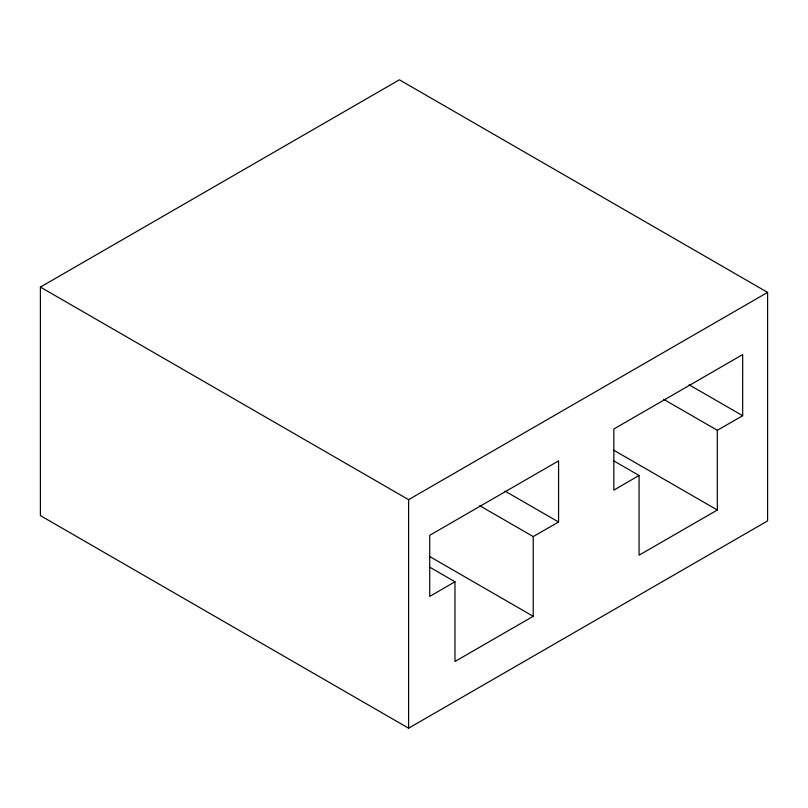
<?xml version="1.0" encoding="UTF-8"?>
<svg xmlns="http://www.w3.org/2000/svg" width="808" height="808" viewBox="0 0 808 808"><rect width="100%" height="100%" fill="white"/><g stroke="black" fill="none" stroke-linecap="round" stroke-linejoin="round"><path stroke-width="1.21" d="M479.689 505.687L533.219 536.583L558.57 522.008L558.58 460.883L429.735 535.3L429.725 596.425L454.975 581.76L429.846 567.256M663.792 399.394L717.322 430.29L742.673 415.716L742.683 354.591L613.838 429.008L613.827 490.133L639.077 475.468L613.949 460.964M40.4 287.082L399.394 79.81L767.6 292.395L767.6 520.918L408.606 728.19L40.4 515.605L40.4 287.082L408.606 499.657L767.6 292.395M533.219 536.583L533.219 616.302L454.975 661.479L454.975 581.76M717.322 430.29L717.322 510.02L639.077 555.187L639.077 475.468M689.133 384.81L742.673 415.716M613.555 450.096L717.322 510.02M505.03 491.102L558.57 522.008M429.452 556.389L533.219 616.302M408.606 499.657L408.606 728.19"/></g></svg>
